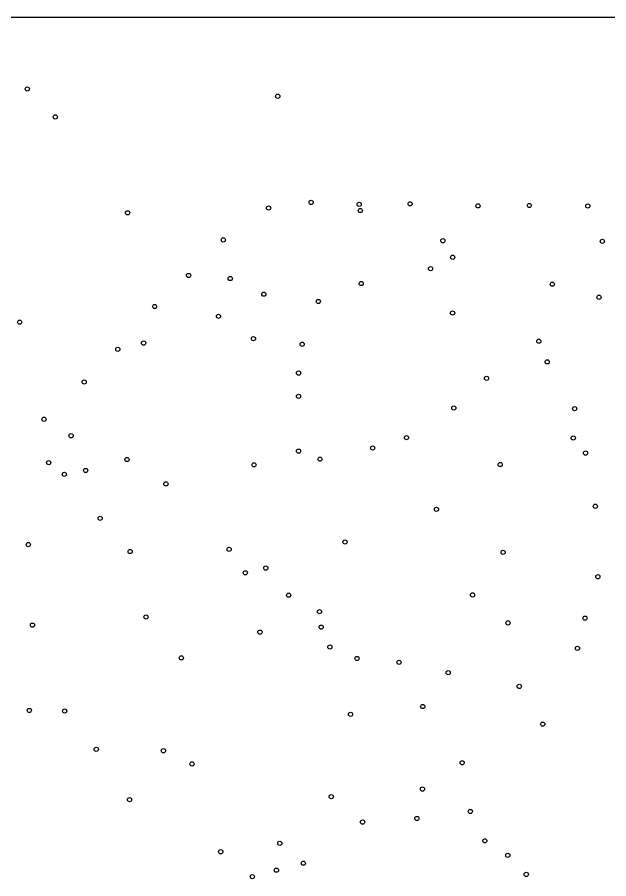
# Model space of a CAD drawing. Extents: x 114.9 to 199.6, y -137.1 to -76.7.
# Drawn here: x 157.38 to 178.52, y -107.45 to -76.65 of the extents above; entities that cross this region are included whole.
import ezdxf

# ---------------------------------------------------------------- set-up
doc = ezdxf.new("R2010")
doc.units = 0
doc.layers.add('BLACK', color=7, linetype='CONTINUOUS')

msp = doc.modelspace()

# ---------------------------------------------------------------- linework, layer by layer
at = {"layer": 'BLACK', "linetype": 'CONTINUOUS'}
msp.add_line((115.67417, -76.6505), (198.78583, -76.6505), dxfattribs=at)
at = {"layer": 'BLACK'}
for centre in [(157.736, -79.2135), (166.68733, -79.474572), (158.736, -80.2135), (166.36, -83.47), (167.88, -83.27), (169.6, -83.34), (171.42, -83.32), (173.844307, -83.394084), (175.68, -83.38), (177.77, -83.4), (161.32, -83.64), (169.64, -83.56), (164.74, -84.61), (172.59, -84.64), (178.29, -84.66), (172.94, -85.23), (172.15, -85.64), (163.5, -85.88), (164.99, -85.99), (169.67, -86.17), (176.504321, -86.194284), (166.19, -86.55), (168.14, -86.81), (178.17, -86.66), (162.29, -86.99), (172.936808, -87.223374), (164.57, -87.34), (157.46, -87.55), (165.82, -88.14), (161.891239, -88.298202), (167.56, -88.34), (176.02, -88.23), (160.97, -88.52), (176.32, -88.97), (167.43, -89.37), (174.15, -89.56), (159.77, -89.69), (167.43, -90.2), (172.98, -90.62), (177.3, -90.64), (158.33, -91.02), (159.3, -91.61), (171.29, -91.68), (177.25, -91.69), (170.08, -92.05), (161.3, -92.46), (167.43, -92.16), (168.200058, -92.446771), (177.69, -92.23), (158.5, -92.57), (165.84, -92.65), (174.64, -92.64), (159.06, -92.99), (159.82, -92.85), (162.69, -93.33), (172.36, -94.24), (178.04, -94.13), (160.34, -94.56), (157.77, -95.5), (169.09, -95.41), (161.41, -95.75), (164.95, -95.67), (174.743433, -95.776258), (166.26, -96.34), (165.527358, -96.508056), (178.13, -96.65), (167.08, -97.31), (173.65, -97.3), (168.18, -97.9), (161.98, -98.09), (174.92, -98.3), (177.67, -98.13), (157.92, -98.38), (168.24, -98.45), (166.05, -98.63), (168.55, -99.16), (177.4, -99.21), (163.24, -99.55), (169.52, -99.57), (171.02, -99.71), (172.78, -100.08), (175.32, -100.57), (171.87, -101.29), (157.81, -101.43), (159.07, -101.45), (169.29, -101.57), (176.16, -101.92), (160.2, -102.82), (162.6, -102.87), (163.62, -103.34), (173.28, -103.3), (171.86, -104.24), (161.39, -104.62), (168.6, -104.51), (173.57, -105.04), (171.66, -105.29), (169.72, -105.42), (166.76, -106.18), (174.09, -106.09), (164.65, -106.48), (174.91, -106.61), (167.6, -106.89), (166.64, -107.14), (165.778913, -107.370675), (175.57, -107.29)]:
    msp.add_circle(centre, 0.075, dxfattribs=at)

doc.saveas('drawing.dxf')
